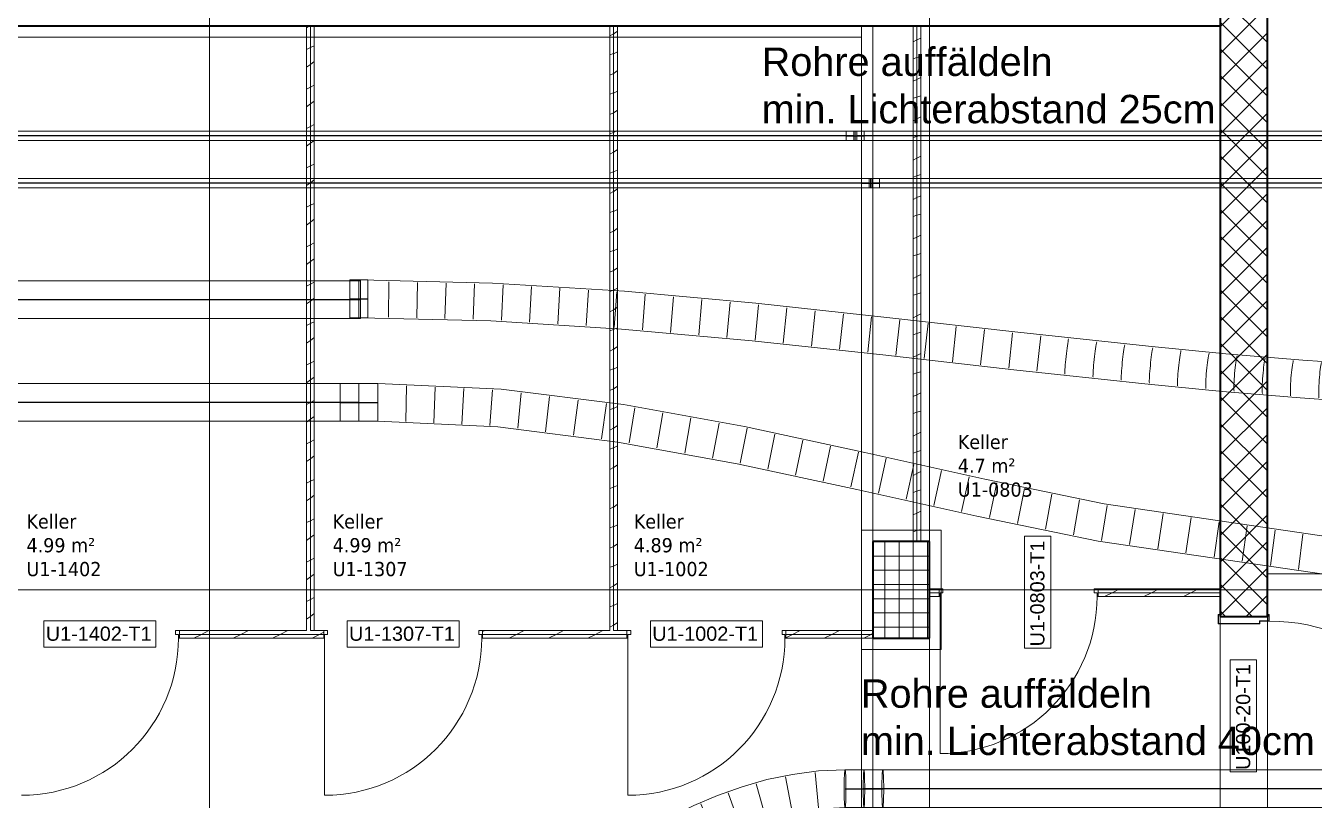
# Model space of a CAD drawing. Extents: x -1907 to 937, y -179 to 966.
# Drawn here: x -57.9 to 78.3, y 320.9 to 402.8 of the extents above; entities that cross this region are included whole.
import ezdxf
from ezdxf.lldxf.tags import DXFTag

# ---------------------------------------------------------------- set-up
doc = ezdxf.new("R2010")
doc.units = 0
doc.layers.get('0').update_dxf_attribs({"lineweight": 13})
for name, color, linetype, lineweight in [('A-AREA-____-IDEN', 7, 'Continuous', 5), ('A-DOOR-____-IDEN', 7, 'Continuous', 5), ('A-DOOR-____-OTLN', 7, 'Continuous', 9), ('A-DOOR-FRAM-MCUT', 7, 'Continuous', 9), ('A-DOOR-OPNG-OTLN', 7, 'Continuous', 9), ('A-FLOR-____-OTLN', 7, 'Continuous', 9), ('A-FLOR-____-OVHD', 7, 'Strichpunkt - Fein', 9), ('A-WALL-____-MCUT', 7, 'Continuous', 35), ('A-WALL-____-PATT', 7, 'Continuous', 35), ('A-WALL-FNSH-MCUT', 7, 'Continuous', 35), ('S-COLS-____-MCUT', 7, 'Continuous', 35), ('S-COLS-____-OTLN', 7, 'Continuous', 9), ('S-GRID-____-OTLN', 7, 'Continuous', 5)]:
    doc.layers.add(name, color=color, linetype=linetype, lineweight=lineweight)
doc.layers.add('EL01_WAN_Röhre Boden', color=7, linetype='Continuous', lineweight=13, true_color=0xff6666)
doc.layers.add('EL01_WAN_Röhre Boden Typ', color=1, linetype='Continuous', lineweight=13, true_color=0xff0000)
doc.styles.get("Standard").update_dxf_attribs({"font": 'arial.ttf'})
tags = doc.linetypes.add('_Rasterlinie_', pattern=[0.375, 0.2, -0.05, 0.075, -0.05]).pattern_tags.tags
tags[10:11] = [DXFTag(74, 4), DXFTag(75, 0), DXFTag(340, '0'), DXFTag(46, 1.0), DXFTag(50, 0.0), DXFTag(44, 0.0), DXFTag(45, 0.0)]
tags[8:9] = [DXFTag(74, 4), DXFTag(75, 0), DXFTag(340, '0'), DXFTag(46, 1.0), DXFTag(50, 0.0), DXFTag(44, 0.0), DXFTag(45, 0.0)]
tags[6:7] = [DXFTag(74, 4), DXFTag(75, 0), DXFTag(340, '0'), DXFTag(46, 1.0), DXFTag(50, 0.0), DXFTag(44, 0.0), DXFTag(45, 0.0)]
tags[4:5] = [DXFTag(74, 4), DXFTag(75, 0), DXFTag(340, '0'), DXFTag(46, 1.0), DXFTag(50, 0.0), DXFTag(44, 0.0), DXFTag(45, 0.0)]
tags = doc.linetypes.add('ACAD_ISO03W100', pattern=[30, 12, -18]).pattern_tags.tags
tags[6:7] = [DXFTag(74, 4), DXFTag(75, 0), DXFTag(340, '0'), DXFTag(46, 0.0), DXFTag(50, 0.0), DXFTag(44, 0.0), DXFTag(45, 0.0)]
tags[4:5] = [DXFTag(74, 4), DXFTag(75, 0), DXFTag(340, '0'), DXFTag(46, 0.0), DXFTag(50, 0.0), DXFTag(44, 0.0), DXFTag(45, 0.0)]
tags = doc.linetypes.add('Grundrissdarstellung Sturz', pattern=[0.25, 0.15, -0.05, 0, -0.05]).pattern_tags.tags
tags[10:11] = [DXFTag(74, 4), DXFTag(75, 0), DXFTag(340, '0'), DXFTag(46, 1.0), DXFTag(50, 0.0), DXFTag(44, 0.0), DXFTag(45, 0.0)]
tags[8:9] = [DXFTag(74, 4), DXFTag(75, 0), DXFTag(340, '0'), DXFTag(46, 1.0), DXFTag(50, 0.0), DXFTag(44, 0.0), DXFTag(45, 0.0)]
tags[6:7] = [DXFTag(74, 4), DXFTag(75, 0), DXFTag(340, '0'), DXFTag(46, 1.0), DXFTag(50, 0.0), DXFTag(44, 0.0), DXFTag(45, 0.0)]
tags[4:5] = [DXFTag(74, 4), DXFTag(75, 0), DXFTag(340, '0'), DXFTag(46, 1.0), DXFTag(50, 0.0), DXFTag(44, 0.0), DXFTag(45, 0.0)]
tags = doc.linetypes.add('Strichpunkt - Fein', pattern=[0.2, 0.1, -0.05, 0, -0.05]).pattern_tags.tags
tags[10:11] = [DXFTag(74, 4), DXFTag(75, 0), DXFTag(340, '0'), DXFTag(46, 1.0), DXFTag(50, 0.0), DXFTag(44, 0.0), DXFTag(45, 0.0)]
tags[8:9] = [DXFTag(74, 4), DXFTag(75, 0), DXFTag(340, '0'), DXFTag(46, 1.0), DXFTag(50, 0.0), DXFTag(44, 0.0), DXFTag(45, 0.0)]
tags[6:7] = [DXFTag(74, 4), DXFTag(75, 0), DXFTag(340, '0'), DXFTag(46, 1.0), DXFTag(50, 0.0), DXFTag(44, 0.0), DXFTag(45, 0.0)]
tags[4:5] = [DXFTag(74, 4), DXFTag(75, 0), DXFTag(340, '0'), DXFTag(46, 1.0), DXFTag(50, 0.0), DXFTag(44, 0.0), DXFTag(45, 0.0)]
tags = doc.linetypes.add('STRICHPUNKT2', pattern=[12.7, 6.35, -3.175, 0, -3.175]).pattern_tags.tags
tags[10:11] = [DXFTag(74, 4), DXFTag(75, 0), DXFTag(340, '0'), DXFTag(46, 0.0), DXFTag(50, 0.0), DXFTag(44, 0.0), DXFTag(45, 0.0)]
tags[8:9] = [DXFTag(74, 4), DXFTag(75, 0), DXFTag(340, '0'), DXFTag(46, 0.0), DXFTag(50, 0.0), DXFTag(44, 0.0), DXFTag(45, 0.0)]
tags[6:7] = [DXFTag(74, 4), DXFTag(75, 0), DXFTag(340, '0'), DXFTag(46, 0.0), DXFTag(50, 0.0), DXFTag(44, 0.0), DXFTag(45, 0.0)]
tags[4:5] = [DXFTag(74, 4), DXFTag(75, 0), DXFTag(340, '0'), DXFTag(46, 0.0), DXFTag(50, 0.0), DXFTag(44, 0.0), DXFTag(45, 0.0)]

# ---------------------------------------------------------------- blocks, each defined once
blk = doc.blocks.new('Referenz-A0UJ2810XE', base_point=(-1920.13, -159.41))
at = {"layer": 'A-DOOR-____-IDEN', "color": 0, "linetype": 'Continuous', "ltscale": 0.13}
for p, q in [((47.65, 336.98), (47.65, 348.82)), ((47.65, 348.82), (50.43, 348.82)), ((50.43, 348.82), (50.43, 336.98)), ((-55.98, 339.89), (-44.14, 339.89)), ((-55.98, 337.11), (-55.98, 339.89)), ((-44.14, 339.89), (-44.14, 337.11)), ((-23.93, 339.89), (-12.09, 339.89)), ((-23.93, 337.11), (-23.93, 339.89)), ((-12.09, 339.89), (-12.09, 337.11)), ((8.12, 339.89), (19.96, 339.89)), ((8.12, 337.11), (8.12, 339.89)), ((19.96, 339.89), (19.96, 337.11)), ((-44.14, 337.11), (-55.98, 337.11)), ((-12.09, 337.11), (-23.93, 337.11)), ((19.96, 337.11), (8.12, 337.11)), ((50.43, 336.98), (47.65, 336.98)), ((69.4, 323.93), (69.4, 335.77)), ((69.4, 335.77), (72.18, 335.77)), ((72.18, 335.77), (72.18, 323.93)), ((72.18, 323.93), (69.4, 323.93))]:
    blk.add_line(p, q, dxfattribs=at)
at = {"layer": 'A-DOOR-____-OTLN', "color": 0, "linetype": 'Grundrissdarstellung Sturz', "ltscale": 0.13}
for p, q in [((68.34, 340.35), (68.34, 319.35)), ((73.34, 340.35), (73.34, 319.35))]:
    blk.add_line(p, q, dxfattribs=at)
at = {"layer": 'A-DOOR-FRAM-MCUT', "color": 0, "linetype": 'Continuous', "ltscale": 0.13}
for p, q in [((39.04, 343.25), (38.64, 343.25)), ((39.04, 342.85), (39.04, 343.25)), ((55.44, 343.25), (55.04, 343.25)), ((55.04, 343.25), (55.04, 342.85)), ((38.64, 342.45), (38.74, 342.45)), ((38.74, 342.45), (38.74, 342.85)), ((38.74, 342.85), (39.04, 342.85)), ((55.04, 342.85), (55.34, 342.85)), ((55.34, 342.85), (55.34, 342.45)), ((55.34, 342.45), (55.44, 342.45)), ((68.34, 340.55), (68.14, 340.55)), ((68.14, 340.55), (68.14, 339.55)), ((68.18, 339.59), (68.18, 340.51)), ((68.18, 340.51), (68.34, 340.51)), ((73.54, 340.55), (73.34, 340.55)), ((73.34, 340.51), (73.5, 340.51)), ((73.5, 340.51), (73.5, 339.89)), ((73.54, 339.85), (73.54, 340.55)), ((68.14, 339.55), (72.54, 339.55)), ((72.5, 339.59), (68.18, 339.59)), ((73.5, 339.89), (72.5, 339.89)), ((72.5, 339.89), (72.5, 339.59)), ((72.54, 339.55), (72.54, 339.85)), ((72.54, 339.85), (73.54, 339.85)), ((-41.66, 338.85), (-42.06, 338.85)), ((-42.06, 338.85), (-42.06, 338.45)), ((-42.06, 338.45), (-41.76, 338.45)), ((-41.76, 338.45), (-41.76, 338.05)), ((-41.76, 338.05), (-41.66, 338.05)), ((-26.01, 338.85), (-26.41, 338.85)), ((-26.41, 338.05), (-26.31, 338.05)), ((-26.31, 338.05), (-26.31, 338.45)), ((-26.31, 338.45), (-26.01, 338.45)), ((-26.01, 338.45), (-26.01, 338.85)), ((-9.61, 338.85), (-10.01, 338.85)), ((-10.01, 338.85), (-10.01, 338.45)), ((-10.01, 338.45), (-9.71, 338.45)), ((-9.71, 338.45), (-9.71, 338.05)), ((-9.71, 338.05), (-9.61, 338.05)), ((6.04, 338.85), (5.64, 338.85)), ((5.64, 338.05), (5.74, 338.05)), ((5.74, 338.05), (5.74, 338.45)), ((5.74, 338.45), (6.04, 338.45)), ((6.04, 338.45), (6.04, 338.85)), ((22.44, 338.85), (22.04, 338.85)), ((22.04, 338.85), (22.04, 338.45)), ((22.04, 338.45), (22.34, 338.45)), ((22.34, 338.45), (22.34, 338.05)), ((22.34, 338.05), (22.44, 338.05))]:
    blk.add_line(p, q, dxfattribs=at)
at = {"layer": 'A-DOOR-OPNG-OTLN', "color": 0, "linetype": 'Continuous', "ltscale": 0.13}
for p, q in [((38.74, 342.45), (38.74, 325.85)), ((-26.31, 338.05), (-26.31, 321.45)), ((5.74, 338.05), (5.74, 321.45))]:
    blk.add_line(p, q, dxfattribs=at)
for centre, major_axis in [((38.74, 342.45), (0, -16.6)), ((73.54, 319.85), (20, 0)), ((-58.36, 338.05), (0, -16.6)), ((-26.31, 338.05), (0, -16.6)), ((5.74, 338.05), (0, -16.6))]:
    blk.add_ellipse(centre, major_axis=major_axis, ratio=1, start_param=0, end_param=1.570796, dxfattribs=at)
at = {"layer": 'A-FLOR-____-OTLN', "color": 0, "linetype": 'Continuous', "ltscale": 0.13}
for p, q in [((73.34, 344.85), (105.34, 344.85)), ((68.34, 339.59), (68.34, 340.35)), ((68.34, 320.15), (68.34, 339.55)), ((73.34, 339.89), (73.34, 340.35)), ((73.34, 319.85), (73.34, 339.85))]:
    blk.add_line(p, q, dxfattribs=at)
at = {"layer": 'A-FLOR-____-OVHD', "color": 0, "linetype": 'Strichpunkt - Fein', "ltscale": 0.13}
for p, q in [((30.44, 402.75), (30.44, 224.65)), ((31.64, 402.75), (31.64, 347.85)), ((-186.86, 401.55), (30.44, 401.55)), ((38.84, 349.45), (30.44, 349.45)), ((30.44, 349.45), (30.44, 336.85)), ((38.84, 336.85), (38.84, 349.45)), ((31.64, 338.45), (31.64, 286.25)), ((30.44, 336.85), (38.84, 336.85))]:
    blk.add_line(p, q, dxfattribs=at)
at = {"layer": 'A-WALL-____-MCUT', "color": 0, "linetype": 'Continuous', "ltscale": 0.35}
for p, q in [((68.34, 482), (68.34, 340.35)), ((73.34, 340.35), (73.34, 482)), ((-60.26, 402.75), (68.34, 402.75)), ((68.34, 340.35), (73.34, 340.35))]:
    blk.add_line(p, q, dxfattribs=at)
at = {"layer": 'A-WALL-____-MCUT', "color": 0, "linetype": 'Continuous', "lineweight": 9, "ltscale": 0.13}
for p, q in [((-27.81, 338.85), (-27.81, 402.75)), ((4.24, 338.85), (4.24, 402.75)), ((36.29, 348.25), (36.29, 402.75)), ((37.64, 342.85), (38.64, 342.85)), ((55.44, 342.85), (68.34, 342.85)), ((-41.66, 338.45), (-26.41, 338.45)), ((-27.81, 338.85), (-27.41, 338.85)), ((-9.61, 338.45), (5.64, 338.45)), ((4.24, 338.85), (4.64, 338.85)), ((22.44, 338.45), (31.64, 338.45))]:
    blk.add_line(p, q, dxfattribs=at)
at = {"layer": 'A-WALL-____-PATT', "color": 0, "linetype": 'Continuous', "lineweight": 9, "ltscale": 0.13}
for p, q in [((68.34, 402.65), (72.43, 406.75)), ((73.34, 400.97), (68.34, 405.97)), ((68.34, 399.83), (73.34, 404.83)), ((73.34, 398.14), (68.34, 403.14)), ((-27.91, 402.75), (-28.21, 402.53)), ((4.24, 401.89), (3.84, 401.69)), ((4.29, 401.91), (4.24, 401.89)), ((4.64, 402.17), (4.3, 401.92)), ((68.34, 397), (73.34, 402)), ((-27.81, 400.44), (-28.21, 400.24)), ((-27.41, 400.64), (-27.81, 400.44)), ((36.29, 401.25), (35.89, 401.05)), ((36.69, 401.45), (36.29, 401.25)), ((4.24, 399.81), (3.84, 399.68)), ((4.29, 399.83), (4.24, 399.81)), ((4.64, 400), (4.29, 399.83)), ((36.29, 399.39), (35.89, 399.25)), ((36.69, 399.52), (36.29, 399.39)), ((73.34, 395.31), (68.34, 400.31)), ((68.34, 394.17), (73.34, 399.17)), ((-27.81, 398.66), (-28.21, 398.36)), ((-27.41, 398.96), (-27.81, 398.66)), ((4.24, 397.72), (3.84, 397.52)), ((4.29, 397.75), (4.24, 397.72)), ((4.64, 398.01), (4.3, 397.75)), ((-27.41, 396.47), (-27.81, 396.27)), ((36.29, 397.09), (35.89, 396.89)), ((36.69, 397.29), (36.29, 397.09)), ((73.34, 392.48), (68.34, 397.48)), ((68.34, 391.34), (73.34, 396.34)), ((-27.81, 396.27), (-28.21, 396.07)), ((4.24, 395.65), (3.84, 395.51)), ((4.29, 395.66), (4.24, 395.65)), ((4.64, 395.84), (4.29, 395.67)), ((36.29, 395.22), (35.89, 395.09)), ((36.69, 395.36), (36.29, 395.22)), ((-27.81, 394.5), (-28.21, 394.2)), ((-27.41, 394.8), (-27.81, 394.5)), ((4.29, 393.58), (4.24, 393.56)), ((4.64, 393.84), (4.3, 393.59)), ((73.34, 389.66), (68.34, 394.66)), ((-27.41, 392.31), (-27.81, 392.11)), ((4.24, 393.56), (3.84, 393.36)), ((36.29, 392.92), (35.89, 392.72)), ((36.69, 393.12), (36.29, 392.92)), ((68.34, 388.51), (73.34, 393.51)), ((-27.81, 392.11), (-28.21, 391.91)), ((4.24, 391.48), (3.84, 391.35)), ((4.29, 391.5), (4.24, 391.48)), ((4.64, 391.67), (4.29, 391.5)), ((36.29, 391.06), (35.89, 390.93)), ((36.69, 391.19), (36.29, 391.06)), ((73.34, 386.83), (68.34, 391.83)), ((-27.81, 390.33), (-28.21, 390.03)), ((-27.41, 390.63), (-27.81, 390.33)), ((4.64, 389.68), (4.3, 389.42)), ((68.34, 385.68), (73.34, 390.68)), ((-27.41, 388.14), (-27.81, 387.94)), ((4.24, 389.39), (3.84, 389.19)), ((4.29, 389.42), (4.24, 389.39)), ((36.29, 388.76), (35.89, 388.56)), ((36.69, 388.96), (36.29, 388.76)), ((73.34, 384), (68.34, 389)), ((-27.81, 387.94), (-28.21, 387.74)), ((4.24, 387.32), (3.84, 387.18)), ((4.29, 387.34), (4.24, 387.32)), ((4.64, 387.51), (4.29, 387.34)), ((36.29, 386.89), (35.89, 386.76)), ((36.69, 387.03), (36.29, 386.89)), ((68.34, 382.86), (73.34, 387.86)), ((-27.81, 386.17), (-28.21, 385.87)), ((-27.41, 386.47), (-27.81, 386.17)), ((4.64, 385.51), (4.3, 385.26)), ((73.34, 381.17), (68.34, 386.17)), ((4.24, 385.23), (3.84, 385.03)), ((4.29, 385.25), (4.24, 385.23)), ((36.29, 384.59), (35.89, 384.39)), ((36.69, 384.79), (36.29, 384.59)), ((68.34, 380.03), (73.34, 385.03)), ((-27.81, 383.78), (-28.21, 383.58)), ((-27.41, 383.98), (-27.81, 383.78)), ((4.24, 383.15), (3.84, 383.02)), ((4.29, 383.17), (4.24, 383.15)), ((4.64, 383.34), (4.29, 383.17)), ((36.29, 382.73), (35.89, 382.6)), ((36.69, 382.86), (36.29, 382.73)), ((73.34, 378.34), (68.34, 383.34)), ((-27.81, 382), (-28.21, 381.7)), ((-27.41, 382.3), (-27.81, 382)), ((4.64, 381.35), (4.3, 381.1)), ((68.34, 377.2), (73.34, 382.2)), ((4.24, 381.06), (3.84, 380.86)), ((4.29, 381.09), (4.24, 381.06)), ((36.29, 380.43), (35.89, 380.23)), ((36.69, 380.63), (36.29, 380.43)), ((73.34, 375.51), (68.34, 380.51)), ((-27.81, 379.61), (-28.21, 379.41)), ((-27.41, 379.81), (-27.81, 379.61)), ((4.24, 378.99), (3.84, 378.85)), ((4.29, 379.01), (4.24, 378.99)), ((4.64, 379.18), (4.29, 379.01)), ((36.69, 378.7), (36.29, 378.56)), ((68.34, 374.37), (73.34, 379.37)), ((-27.81, 377.84), (-28.21, 377.54)), ((-27.41, 378.14), (-27.81, 377.84)), ((36.29, 378.56), (35.89, 378.43)), ((73.34, 372.69), (68.34, 377.69)), ((4.24, 376.9), (3.84, 376.7)), ((4.29, 376.92), (4.24, 376.9)), ((4.64, 377.18), (4.3, 376.93)), ((36.29, 376.26), (35.89, 376.06)), ((36.69, 376.46), (36.29, 376.26)), ((68.34, 371.54), (73.34, 376.54)), ((-27.81, 375.45), (-28.21, 375.25)), ((-27.41, 375.65), (-27.81, 375.45)), ((4.24, 374.82), (3.84, 374.69)), ((4.3, 374.84), (4.24, 374.82)), ((4.64, 375.01), (4.29, 374.84)), ((36.69, 374.53), (36.29, 374.4)), ((73.34, 369.86), (68.34, 374.86)), ((-27.81, 373.67), (-28.21, 373.37)), ((-27.41, 373.97), (-27.81, 373.67)), ((36.29, 374.4), (35.89, 374.27)), ((68.34, 368.71), (73.34, 373.71)), ((4.24, 372.73), (3.84, 372.53)), ((4.29, 372.76), (4.24, 372.73)), ((4.64, 373.02), (4.3, 372.77)), ((36.29, 372.1), (35.89, 371.9)), ((36.69, 372.3), (36.29, 372.1)), ((73.34, 367.03), (68.34, 372.03)), ((-27.81, 371.28), (-28.21, 371.08)), ((-27.41, 371.48), (-27.81, 371.28)), ((4.24, 370.66), (3.84, 370.52)), ((4.3, 370.68), (4.24, 370.66)), ((4.64, 370.85), (4.29, 370.68)), ((68.34, 365.88), (73.34, 370.88)), ((-27.81, 369.51), (-28.21, 369.21)), ((-27.41, 369.81), (-27.81, 369.51)), ((36.29, 370.23), (35.89, 370.1)), ((36.69, 370.37), (36.29, 370.23)), ((73.34, 364.2), (68.34, 369.2)), ((4.24, 368.57), (3.84, 368.37)), ((4.29, 368.59), (4.24, 368.57)), ((4.64, 368.85), (4.3, 368.6)), ((36.29, 367.93), (35.89, 367.73)), ((36.69, 368.13), (36.29, 367.93)), ((68.34, 363.06), (73.34, 368.06)), ((-27.81, 367.12), (-28.21, 366.92)), ((-27.41, 367.32), (-27.81, 367.12)), ((4.24, 366.49), (3.84, 366.36)), ((4.3, 366.51), (4.24, 366.49)), ((4.64, 366.68), (4.29, 366.51)), ((73.34, 361.37), (68.34, 366.37)), ((-27.81, 365.34), (-28.21, 365.04)), ((-27.41, 365.64), (-27.81, 365.34)), ((36.29, 366.07), (35.89, 365.94)), ((36.69, 366.2), (36.29, 366.07)), ((68.34, 360.23), (73.34, 365.23)), ((4.24, 364.4), (3.84, 364.2)), ((4.29, 364.43), (4.24, 364.4)), ((4.64, 364.69), (4.3, 364.44)), ((36.29, 363.77), (35.89, 363.57)), ((36.69, 363.97), (36.29, 363.77)), ((-27.81, 362.95), (-28.21, 362.75)), ((-27.41, 363.15), (-27.81, 362.95)), ((4.24, 362.33), (3.84, 362.19)), ((4.3, 362.35), (4.24, 362.33)), ((4.64, 362.52), (4.29, 362.35)), ((73.34, 358.54), (68.34, 363.54)), ((68.34, 357.4), (73.34, 362.4)), ((-27.81, 361.18), (-28.21, 360.88)), ((-27.41, 361.48), (-27.81, 361.18)), ((36.29, 361.91), (35.89, 361.77)), ((36.69, 362.04), (36.29, 361.91)), ((4.24, 360.24), (3.84, 360.04)), ((4.29, 360.26), (4.24, 360.24)), ((4.64, 360.52), (4.3, 360.27)), ((36.29, 359.6), (35.89, 359.4)), ((36.69, 359.8), (36.29, 359.6)), ((73.34, 355.71), (68.34, 360.71)), ((68.34, 354.57), (73.34, 359.57)), ((-27.81, 358.79), (-28.21, 358.59)), ((-27.41, 358.99), (-27.81, 358.79)), ((4.3, 358.18), (4.24, 358.16)), ((4.64, 358.36), (4.29, 358.18)), ((-27.81, 357.01), (-28.21, 356.71)), ((-27.41, 357.31), (-27.81, 357.01)), ((4.24, 358.16), (3.84, 358.03)), ((36.29, 357.74), (35.89, 357.61)), ((36.69, 357.87), (36.29, 357.74)), ((73.34, 352.89), (68.34, 357.89)), ((4.24, 356.07), (3.84, 355.87)), ((4.29, 356.1), (4.24, 356.07)), ((4.64, 356.36), (4.3, 356.11)), ((36.69, 355.64), (36.29, 355.44)), ((68.34, 351.74), (73.34, 356.74)), ((-27.81, 354.62), (-28.21, 354.42)), ((-27.41, 354.82), (-27.81, 354.62)), ((4.64, 354.19), (4.29, 354.02)), ((36.29, 355.44), (35.89, 355.24)), ((73.34, 350.06), (68.34, 355.06)), ((-27.81, 352.85), (-28.21, 352.55)), ((-27.41, 353.15), (-27.81, 352.85)), ((4.24, 354), (3.84, 353.87)), ((4.3, 354.02), (4.24, 354)), ((36.29, 353.58), (35.89, 353.44)), ((36.69, 353.71), (36.29, 353.58)), ((68.34, 348.91), (73.34, 353.91)), ((4.24, 351.91), (3.84, 351.71)), ((4.29, 351.93), (4.24, 351.91)), ((4.64, 352.19), (4.3, 351.94)), ((36.69, 351.47), (36.29, 351.27)), ((73.34, 347.23), (68.34, 352.23)), ((-27.81, 350.46), (-28.21, 350.26)), ((-27.41, 350.66), (-27.81, 350.46)), ((4.64, 350.03), (4.29, 349.85)), ((36.29, 351.27), (35.89, 351.07)), ((68.34, 346.09), (73.34, 351.09)), ((-27.81, 348.68), (-28.21, 348.38)), ((-27.41, 348.98), (-27.81, 348.68)), ((4.24, 349.83), (3.84, 349.7)), ((4.3, 349.85), (4.24, 349.83)), ((36.29, 349.41), (35.89, 349.28)), ((36.69, 349.54), (36.29, 349.41)), ((73.34, 344.4), (68.34, 349.4)), ((4.24, 347.74), (3.84, 347.54)), ((4.29, 347.77), (4.24, 347.74)), ((4.64, 348.03), (4.3, 347.78)), ((68.34, 343.26), (73.34, 348.26)), ((-27.81, 346.29), (-28.21, 346.09)), ((-27.41, 346.49), (-27.81, 346.29)), ((73.34, 341.57), (68.34, 346.57)), ((-27.41, 344.82), (-27.81, 344.52)), ((4.24, 345.67), (3.84, 345.54)), ((4.3, 345.69), (4.24, 345.67)), ((4.64, 345.86), (4.29, 345.69)), ((68.34, 340.43), (73.34, 345.43)), ((-27.81, 344.52), (-28.21, 344.22)), ((4.24, 343.58), (3.84, 343.38)), ((4.29, 343.6), (4.24, 343.58)), ((4.64, 343.86), (4.31, 343.61)), ((57.73, 343.25), (56.93, 342.85)), ((61.89, 343.25), (61.09, 342.85)), ((66.06, 343.25), (65.26, 342.85)), ((71.74, 340.35), (68.34, 343.74)), ((-27.81, 342.13), (-28.21, 341.93)), ((-27.41, 342.33), (-27.81, 342.13)), ((56.93, 342.85), (56.13, 342.45)), ((61.09, 342.85), (60.29, 342.45)), ((65.26, 342.85), (64.46, 342.45)), ((71.09, 340.35), (73.34, 342.6)), ((-27.41, 340.65), (-27.81, 340.35)), ((4.24, 341.5), (3.84, 341.37)), ((4.3, 341.52), (4.24, 341.5)), ((4.64, 341.7), (4.29, 341.52)), ((68.91, 340.35), (68.34, 340.92)), ((-27.81, 340.35), (-28.21, 340.05)), ((4.24, 339.41), (3.84, 339.21)), ((4.29, 339.44), (4.24, 339.41)), ((4.64, 339.7), (4.31, 339.45)), ((-39.34, 338.45), (-40.14, 338.05)), ((-38.54, 338.85), (-39.34, 338.45)), ((-35.17, 338.45), (-35.97, 338.05)), ((-34.37, 338.85), (-35.17, 338.45)), ((-31.01, 338.45), (-31.81, 338.05)), ((-30.21, 338.85), (-31.01, 338.45)), ((-26.84, 338.45), (-27.64, 338.05)), ((-26.41, 338.67), (-26.84, 338.45)), ((-9.38, 338.85), (-9.61, 338.74)), ((-6.02, 338.45), (-6.82, 338.05)), ((-5.22, 338.85), (-6.02, 338.45)), ((-1.85, 338.45), (-2.65, 338.05)), ((-1.05, 338.85), (-1.85, 338.45)), ((2.31, 338.45), (1.51, 338.05)), ((3.11, 338.85), (2.31, 338.45)), ((23.14, 338.45), (22.44, 338.1)), ((23.94, 338.85), (23.14, 338.45)), ((27.3, 338.45), (26.5, 338.05)), ((28.1, 338.85), (27.3, 338.45)), ((31.47, 338.45), (30.67, 338.05)), ((31.64, 338.54), (31.47, 338.45))]:
    blk.add_line(p, q, dxfattribs=at)
at = {"layer": 'A-WALL-FNSH-MCUT', "color": 0, "linetype": 'Continuous', "lineweight": 9, "ltscale": 0.13}
for p, q in [((-28.21, 402.75), (-28.21, 338.85)), ((-27.41, 338.85), (-27.41, 402.75)), ((3.84, 402.75), (3.84, 338.85)), ((4.64, 338.85), (4.64, 402.75)), ((35.89, 402.75), (35.89, 348.25)), ((36.69, 348.25), (36.69, 402.75)), ((35.89, 348.25), (36.69, 348.25)), ((38.64, 343.25), (37.64, 343.25)), ((37.64, 343.25), (37.64, 342.45)), ((38.64, 342.45), (38.64, 343.25)), ((68.34, 343.25), (55.44, 343.25)), ((55.44, 343.25), (55.44, 342.45)), ((37.64, 342.45), (38.64, 342.45)), ((55.44, 342.45), (68.34, 342.45)), ((-28.21, 338.85), (-41.66, 338.85)), ((-41.66, 338.85), (-41.66, 338.05)), ((-41.66, 338.05), (-26.41, 338.05)), ((-26.41, 338.85), (-27.41, 338.85)), ((-26.41, 338.05), (-26.41, 338.85)), ((3.84, 338.85), (-9.61, 338.85)), ((-9.61, 338.85), (-9.61, 338.05)), ((-9.61, 338.05), (5.64, 338.05)), ((5.64, 338.85), (4.64, 338.85)), ((5.64, 338.05), (5.64, 338.85)), ((31.64, 338.85), (22.44, 338.85)), ((22.44, 338.85), (22.44, 338.05)), ((22.44, 338.05), (31.64, 338.05)), ((31.64, 338.05), (31.64, 338.85))]:
    blk.add_line(p, q, dxfattribs=at)
at = {"layer": 'S-COLS-____-MCUT', "color": 0, "linetype": 'Continuous', "ltscale": 0.35}
for p, q in [((37.64, 348.25), (31.64, 348.25)), ((31.64, 348.25), (31.64, 338.05)), ((37.64, 338.05), (37.64, 348.25)), ((31.64, 338.05), (37.64, 338.05))]:
    blk.add_line(p, q, dxfattribs=at)
at = {"layer": 'S-COLS-____-OTLN', "color": 0, "linetype": 'Continuous', "ltscale": 0.13}
for p, q in [((31.64, 348.22), (37.64, 348.22)), ((32.9, 338.05), (32.9, 348.25)), ((34.4, 338.05), (34.4, 348.25)), ((35.9, 338.05), (35.9, 348.25)), ((37.4, 338.05), (37.4, 348.25)), ((31.64, 346.72), (37.64, 346.72)), ((31.64, 345.22), (37.64, 345.22)), ((31.64, 343.72), (37.64, 343.72)), ((31.64, 342.22), (37.64, 342.22)), ((31.64, 340.72), (37.64, 340.72)), ((31.64, 339.22), (37.64, 339.22))]:
    blk.add_line(p, q, dxfattribs=at)
at = {"layer": 'S-GRID-____-OTLN', "color": 0, "linetype": '_Rasterlinie_', "ltscale": 0.13}
for p, q in [((-38.46, 186.65), (-38.46, 950.47)), ((37.64, 186.65), (37.64, 798.42)), ((-942.69, 343.15), (300.93, 343.15))]:
    blk.add_line(p, q, dxfattribs=at)
at = {"layer": 'A-AREA-____-IDEN', "color": 0, "linetype": 'Continuous', "ltscale": 0.13, "char_height": 1.5, "attachment_point": 1}
for s, insert in [('{\\W0.9;\\fVerdana;Keller}', (40.62, 359.53)), ('{\\W0.9;\\fVerdana;4.7 m²}', (40.62, 357.02)), ('{\\W0.9;\\fVerdana;U1-0803}', (40.62, 354.5)), ('{\\W0.9;\\fVerdana;Keller}', (-57.82, 351.13)), ('{\\W0.9;\\fVerdana;Keller}', (-25.46, 351.13)), ('{\\W0.9;\\fVerdana;Keller}', (6.37, 351.13)), ('{\\W0.9;\\fVerdana;4.99 m²}', (-57.82, 348.62)), ('{\\W0.9;\\fVerdana;4.99 m²}', (-25.46, 348.62)), ('{\\W0.9;\\fVerdana;4.89 m²}', (6.37, 348.62)), ('{\\W0.9;\\fVerdana;U1-1402}', (-57.82, 346.1)), ('{\\W0.9;\\fVerdana;U1-1307}', (-25.46, 346.1)), ('{\\W0.9;\\fVerdana;U1-1002}', (6.37, 346.1))]:
    blk.add_mtext(s, dxfattribs=dict(at, insert=insert))
at = {"layer": 'A-DOOR-____-IDEN', "color": 0, "linetype": 'Continuous', "ltscale": 0.13, "char_height": 1.5, "attachment_point": 1, "rotation": 90}
for s, insert in [('{\\fArial;U1-0803-T1}', (48.27, 337.18)), ('{\\fArial;U100-20-T1}', (70.02, 324.13))]:
    blk.add_mtext(s, dxfattribs=dict(at, insert=insert))
at = {"layer": 'A-DOOR-____-IDEN', "color": 0, "linetype": 'Continuous', "ltscale": 0.13, "char_height": 1.5, "attachment_point": 1}
for s, insert in [('{\\fArial;U1-1402-T1}', (-55.78, 339.27)), ('{\\fArial;U1-1307-T1}', (-23.73, 339.27)), ('{\\fArial;U1-1002-T1}', (8.32, 339.27))]:
    blk.add_mtext(s, dxfattribs=dict(at, insert=insert))
blk = doc.blocks.new('Flexrohr-A0UJ281EXE', base_point=(-22.53, 362.08))
at = {"color": 0, "linetype": 'ByBlock', "lineweight": -2, "ltscale": 0.13}
for p, q in [((-22.53, 371.9), (-22.53, 375.9)), ((-22.53, 375.9), (-8.56, 375.57)), ((-19.55, 371.95), (-19.52, 375.71)), ((-16.57, 371.88), (-16.5, 375.64)), ((-13.59, 371.81), (-13.48, 375.57)), ((-10.61, 371.74), (-10.47, 375.5)), ((-8.56, 375.57), (5.38, 374.7)), ((-7.63, 371.63), (-7.45, 375.38)), ((-4.65, 371.44), (-4.45, 375.19)), ((-1.66, 371.25), (-1.44, 375.01)), ((1.32, 371.07), (1.57, 374.82)), ((4.3, 370.88), (4.58, 374.63)), ((5.38, 374.7), (19.27, 373.44)), ((7.28, 370.63), (7.58, 374.38)), ((10.25, 370.36), (10.57, 374.11)), ((13.23, 370.09), (13.57, 373.83)), ((16.21, 369.82), (16.57, 373.56)), ((19.19, 369.54), (19.56, 373.28)), ((19.27, 373.44), (33.13, 371.94)), ((-22.53, 371.9), (-8.73, 371.58)), ((22.17, 369.22), (22.55, 372.96)), ((25.15, 368.9), (25.54, 372.64)), ((28.12, 368.58), (28.52, 372.32)), ((31.1, 368.26), (31.51, 372)), ((33.13, 371.94), (46.97, 370.37)), ((-8.73, 371.58), (5.07, 370.71)), ((5.07, 370.71), (18.88, 369.46)), ((34.08, 367.93), (34.49, 371.67)), ((37.06, 367.59), (37.47, 371.33)), ((40.04, 367.25), (40.45, 370.99)), ((43.02, 366.92), (43.43, 370.65)), ((18.88, 369.46), (32.69, 367.97)), ((46, 366.58), (46.41, 370.32)), ((46.97, 370.37), (60.78, 368.89)), ((48.98, 366.25), (49.39, 369.99)), ((32.69, 367.97), (46.53, 366.4)), ((60.78, 368.89), (68.93, 368.1)), ((68.93, 368.1), (77.09, 367.42)), ((46.53, 366.4), (60.37, 364.91)), ((77.09, 367.42), (85.25, 366.86)), ((85.25, 366.86), (93.41, 366.44)), ((93.41, 366.44), (101.58, 366.17)), ((96.84, 362.45), (96.97, 366.2)), ((99.85, 362.35), (99.95, 366.11)), ((101.58, 366.17), (109.75, 366.08)), ((102.86, 362.28), (102.93, 366.04)), ((105.87, 362.24), (105.91, 366)), ((108.89, 362.21), (108.9, 365.97)), ((109.75, 362.08), (109.75, 366.08)), ((60.37, 364.91), (68.58, 364.12)), ((68.58, 364.12), (76.79, 363.44)), ((76.79, 363.44), (85.01, 362.87)), ((85.01, 362.87), (93.24, 362.44)), ((93.24, 362.44), (101.49, 362.17)), ((101.49, 362.17), (109.75, 362.08))]:
    blk.add_line(p, q, dxfattribs=at)
at = {"color": 0, "linetype": 'ByBlock', "lineweight": -2, "ltscale": 0.13, "extrusion": (0, 0, -1)}
for centre, major_axis, ratio in [((52.16, 367.8), (-0.21, -1.99), 0.05095), ((55.14, 367.48), (-0.21, -1.99), 0.054832), ((58.12, 367.16), (-0.21, -1.99), 0.058712), ((61.09, 366.85), (-0.2, -1.99), 0.062902), ((64.07, 366.56), (-0.19, -1.99), 0.06855), ((67.05, 366.28), (-0.18, -1.99), 0.074194), ((70.03, 366.01), (-0.17, -1.99), 0.0778), ((73.01, 365.76), (-0.16, -1.99), 0.078684), ((75.99, 365.51), (-0.15, -1.99), 0.079567), ((78.97, 365.29), (-0.14, -1.99), 0.078201), ((81.96, 365.09), (-0.13, -2), 0.075783), ((84.94, 364.88), (-0.12, -2), 0.073361), ((87.93, 364.72), (-0.11, -2), 0.067831)]:
    blk.add_ellipse(centre, major_axis=major_axis, ratio=ratio, start_param=0.348166, end_param=2.793427, dxfattribs=at)
at = {"color": 0, "linetype": 'ByBlock', "lineweight": -2, "ltscale": 0.13}
for centre, major_axis, ratio in [((90.92, 364.57), (0.1, 2), 0.062085), ((93.91, 364.42), (0.08, 2), 0.055687)]:
    blk.add_ellipse(centre, major_axis=major_axis, ratio=ratio, start_param=0.348166, end_param=2.793427, dxfattribs=at)
blk = doc.blocks.new('Wickelfalzrohr-A0UJ2824XE', base_point=(-90.37, 390.63))
at = {"color": 0, "linetype": 'ByBlock', "lineweight": -2, "ltscale": 0.13}
for p, q in [((-90.37, 391.63), (29.63, 391.63)), ((-90.37, 390.63), (29.63, 390.63))]:
    blk.add_line(p, q, dxfattribs=at)
at = {"color": 0, "linetype": 'STRICHPUNKT2', "lineweight": 25, "ltscale": 0.25}
blk.add_line((29.63, 391.13), (-90.37, 391.13), dxfattribs=at)
at = {"color": 0, "linetype": 'ByBlock', "lineweight": -2, "ltscale": 0.13, "extrusion": (0, 0, -1)}
for centre in [(-90.37, 391.13), (29.63, 391.13)]:
    blk.add_ellipse(centre, major_axis=(0, 0.5), ratio=0.000433, dxfattribs=at)
blk = doc.blocks.new('Wickelfalzrohr-A0UJ284EXE', base_point=(29.93, 390.63))
at = {"color": 0, "linetype": 'ByBlock', "lineweight": -2, "ltscale": 0.13}
for p, q in [((29.93, 391.63), (118.4, 391.63)), ((29.93, 390.63), (118.4, 390.63))]:
    blk.add_line(p, q, dxfattribs=at)
at = {"color": 0, "linetype": 'STRICHPUNKT2', "lineweight": 25, "ltscale": 0.25}
blk.add_line((118.4, 391.13), (29.93, 391.13), dxfattribs=at)
at = {"color": 0, "linetype": 'ByBlock', "lineweight": -2, "ltscale": 0.13, "extrusion": (0, 0, -1)}
for centre in [(29.93, 391.13), (118.4, 391.13)]:
    blk.add_ellipse(centre, major_axis=(0, 0.5), ratio=0.000433, dxfattribs=at)
blk = doc.blocks.new('Bauteilbeschriftung-A0UJ2852XE', base_point=(30.37, 325.7))
at = {"color": 0, "lineweight": -2, "char_height": 3, "attachment_point": 1}
for s, insert in [('{\\fArial;Rohre auffäldeln}', (30.37, 333.7)), ('{\\fArial;min. Lichterabstand 40cm}', (30.37, 328.7))]:
    blk.add_mtext(s, dxfattribs=dict(at, insert=insert))
blk = doc.blocks.new('Steckverbinder-A0UJ2874XE', base_point=(28.83, 390.63))
at = {"color": 0, "linetype": 'ByBlock', "lineweight": -2, "ltscale": 0.13}
for p, q in [((28.83, 391.62), (30.73, 391.62)), ((28.83, 390.64), (30.73, 390.64))]:
    blk.add_line(p, q, dxfattribs=at)
at = {"color": 0, "linetype": 'STRICHPUNKT2', "lineweight": 25, "ltscale": 0.25}
blk.add_line((28.83, 391.13), (30.73, 391.13), dxfattribs=at)
at = {"color": 0, "linetype": 'ByBlock', "lineweight": -2, "ltscale": 0.13, "extrusion": (0, 0, -1)}
for centre in [(28.83, 391.13), (30.73, 391.13)]:
    blk.add_ellipse(centre, major_axis=(0, -0.49), ratio=0.000433, dxfattribs=at)
at = {"color": 0, "linetype": 'ByBlock', "lineweight": -2, "ltscale": 0.13}
blk.add_ellipse((29.78, 391.13), major_axis=(0, 0.5), ratio=0.000433, dxfattribs=at)
blk = doc.blocks.new('Flexrohr-A0UJ288AXE', base_point=(-97.5, 286.84))
at = {"color": 0, "linetype": 'ByBlock', "lineweight": -2, "ltscale": 0.13}
for p, q in [((28.7, 324.14), (25.88, 324.02)), ((20.44, 323.1), (17.81, 322.34)), ((23.13, 323.66), (20.44, 323.1)), ((22.39, 323.39), (23.1, 319.69)), ((25.88, 324.02), (23.13, 323.66)), ((25.53, 323.85), (25.89, 320.11)), ((15.23, 321.42), (12.7, 320.35)), ((17.81, 322.34), (15.23, 321.42)), ((16.34, 321.69), (17.62, 318.15)), ((19.32, 322.65), (20.34, 319.03)), ((12.7, 320.35), (10.22, 319.15)), ((13.44, 320.53), (14.94, 317.08)), ((26.23, 320.03), (23.8, 319.72)), ((28.7, 320.14), (26.23, 320.03)), ((10.22, 319.15), (7.78, 317.85)), ((10.63, 319.22), (12.31, 315.85)), ((21.4, 319.21), (19.03, 318.53)), ((23.8, 319.72), (21.4, 319.21)), ((7.78, 317.85), (5.36, 316.46)), ((7.91, 317.78), (9.73, 314.49)), ((16.69, 317.69), (14.35, 316.7)), ((19.03, 318.53), (16.69, 317.69)), ((5.36, 316.46), (1.81, 314.26)), ((5.25, 316.25), (7.19, 313.03)), ((14.35, 316.7), (12.03, 315.58)), ((2.67, 314.66), (4.67, 311.47)), ((12.03, 315.58), (9.72, 314.35)), ((1.81, 314.26), (-1.71, 311.98)), ((9.72, 314.35), (7.42, 313.03)), ((-1.71, 311.98), (-8.68, 307.39)), ((0.12, 313.03), (2.16, 309.86)), ((7.42, 313.03), (3.95, 310.89)), ((-2.4, 311.38), (-0.34, 308.23)), ((3.95, 310.89), (0.48, 308.63)), ((-4.89, 309.74), (-2.86, 306.58)), ((-7.39, 308.1), (-5.38, 304.92)), ((0.48, 308.63), (-6.55, 304.01)), ((-8.68, 307.39), (-15.63, 303.21)), ((-9.89, 306.53), (-7.95, 303.31)), ((-6.55, 304.01), (-13.85, 299.63)), ((-12.41, 305.02), (-10.58, 301.73)), ((-15.63, 303.21), (-28.4, 297.59)), ((-14.92, 303.5), (-13.21, 300.15)), ((-20.29, 301.03), (-18.73, 297.61)), ((-17.58, 302.23), (-15.95, 298.84)), ((-13.85, 299.63), (-26.93, 293.87)), ((-23.01, 299.83), (-21.5, 296.39)), ((-25.72, 298.64), (-24.28, 295.17)), ((-28.4, 297.59), (-34.88, 295.6)), ((-28.44, 297.45), (-27.06, 293.95)), ((-34.88, 295.6), (-41.58, 294.02)), ((-34, 295.75), (-32.97, 292.13)), ((-31.22, 296.6), (-30.01, 293.04)), ((-39.72, 294.34), (-38.9, 290.67)), ((-36.85, 295.02), (-35.93, 291.37)), ((-48.39, 292.84), (-55.26, 291.99)), ((-41.58, 294.02), (-48.39, 292.84)), ((-45.51, 293.22), (-44.88, 289.51)), ((-42.6, 293.72), (-41.88, 290.03)), ((-26.93, 293.87), (-33.84, 291.74)), ((-55.26, 291.99), (-69.31, 291.07)), ((-60.22, 291.54), (-59.96, 287.79)), ((-57.24, 291.74), (-56.95, 287.99)), ((-54.28, 291.99), (-53.93, 288.25)), ((-51.35, 292.35), (-50.9, 288.62)), ((-48.43, 292.71), (-47.88, 288.99)), ((-33.84, 291.74), (-40.77, 290.11)), ((-97.5, 290.87), (-97.5, 286.87)), ((-83.44, 290.84), (-97.5, 290.87)), ((-96.07, 290.74), (-96.07, 286.98)), ((-93.07, 290.74), (-93.06, 286.98)), ((-90.07, 290.73), (-90.06, 286.97)), ((-87.08, 290.73), (-87.06, 286.97)), ((-84.08, 290.72), (-84.05, 286.96)), ((-69.31, 291.07), (-83.44, 290.84)), ((-81.09, 290.76), (-81.04, 287)), ((-78.1, 290.81), (-78.03, 287.05)), ((-75.12, 290.86), (-75.02, 287.1)), ((-72.13, 290.9), (-72, 287.15)), ((-69.15, 290.96), (-68.99, 287.2)), ((-66.17, 291.15), (-65.98, 287.4)), ((-63.19, 291.35), (-62.97, 287.6)), ((-40.77, 290.11), (-47.8, 288.88)), ((-47.8, 288.88), (-54.92, 288)), ((-54.92, 288), (-69.15, 287.07)), ((-83.42, 286.84), (-97.5, 286.87)), ((-69.15, 287.07), (-83.42, 286.84))]:
    blk.add_line(p, q, dxfattribs=at)
blk.add_ellipse((28.7, 322.14), major_axis=(0, -2), ratio=0.047662, dxfattribs=at)
blk = doc.blocks.new('Wickelfalzrohr-A0UJ28BUXE', base_point=(30.62, 320.14))
at = {"color": 0, "linetype": 'ByBlock', "lineweight": -2, "ltscale": 0.13}
for p, q in [((30.7, 324.14), (112.64, 324.14)), ((30.7, 320.14), (112.64, 320.14))]:
    blk.add_line(p, q, dxfattribs=at)
at = {"color": 0, "linetype": 'STRICHPUNKT2', "lineweight": 25, "ltscale": 0.25}
blk.add_line((112.64, 322.14), (30.7, 322.14), dxfattribs=at)
at = {"color": 0, "linetype": 'ByBlock', "lineweight": -2, "ltscale": 0.13, "extrusion": (0, 0, -1)}
for centre in [(30.7, 322.14), (112.64, 322.14)]:
    blk.add_ellipse(centre, major_axis=(0, -2), ratio=0.038238, dxfattribs=at)
blk = doc.blocks.new('Wickelfalzrohr-A0UJ28CGXE', base_point=(-122.59, 360.96))
at = {"color": 0, "linetype": 'ByBlock', "lineweight": -2, "ltscale": 0.13}
for p, q in [((-22.68, 364.96), (-122.59, 364.96)), ((-122.59, 364.96), (-122.59, 363.79)), ((-122.59, 363.79), (-122.59, 362.13)), ((-22.68, 364.96), (-22.68, 363.79)), ((-22.68, 363.79), (-22.68, 362.13)), ((-122.59, 362.13), (-122.59, 360.96)), ((-122.59, 360.96), (-22.68, 360.96)), ((-22.68, 362.13), (-22.68, 360.96))]:
    blk.add_line(p, q, dxfattribs=at)
at = {"color": 0, "linetype": 'STRICHPUNKT2', "lineweight": 25, "ltscale": 0.25}
blk.add_line((-22.68, 362.96), (-122.59, 362.96), dxfattribs=at)
blk = doc.blocks.new('Steckverbinder-A0UJ28EGXE', base_point=(30.44, 385.63))
at = {"color": 0, "linetype": 'ByBlock', "lineweight": -2, "ltscale": 0.13}
for p, q in [((30.44, 386.62), (32.34, 386.62)), ((30.44, 385.64), (32.34, 385.64))]:
    blk.add_line(p, q, dxfattribs=at)
at = {"color": 0, "linetype": 'STRICHPUNKT2', "lineweight": 25, "ltscale": 0.25}
blk.add_line((30.44, 386.13), (32.34, 386.13), dxfattribs=at)
at = {"color": 0, "linetype": 'ByBlock', "lineweight": -2, "ltscale": 0.13, "extrusion": (0, 0, -1)}
for centre in [(30.44, 386.13), (32.34, 386.13)]:
    blk.add_ellipse(centre, major_axis=(0, -0.49), ratio=0.000433, dxfattribs=at)
at = {"color": 0, "linetype": 'ByBlock', "lineweight": -2, "ltscale": 0.13}
blk.add_ellipse((31.39, 386.13), major_axis=(0, 0.5), ratio=0.000433, dxfattribs=at)
blk = doc.blocks.new('Flexrohr-A0UJ28EKXE', base_point=(-20.68, 340.91))
at = {"color": 0, "linetype": 'ByBlock', "lineweight": -2, "ltscale": 0.13}
for p, q in [((-20.68, 360.96), (-20.68, 364.96)), ((-20.68, 364.96), (-7.64, 364.35)), ((-17.72, 360.94), (-17.65, 364.7)), ((-14.77, 360.8), (-14.62, 364.56)), ((-11.81, 360.67), (-11.58, 364.42)), ((-8.85, 360.53), (-8.55, 364.28)), ((-7.64, 364.35), (5.27, 362.73)), ((-5.9, 360.22), (-5.53, 363.97)), ((-2.95, 359.85), (-2.53, 363.59)), ((0, 359.48), (0.48, 363.21)), ((2.94, 359.11), (3.48, 362.83)), ((5.27, 362.73), (18.07, 360.4)), ((5.89, 358.67), (6.47, 362.39)), ((-20.68, 360.96), (-7.99, 360.37)), ((8.82, 358.14), (9.44, 361.85)), ((11.75, 357.6), (12.41, 361.31)), ((-7.99, 360.37), (4.66, 358.77)), ((14.68, 357.07), (15.38, 360.77)), ((17.61, 356.53), (18.35, 360.22)), ((18.07, 360.4), (30.8, 357.67)), ((20.54, 355.9), (21.29, 359.59)), ((4.66, 358.77), (17.3, 356.47)), ((23.46, 355.28), (24.23, 358.96)), ((26.39, 354.65), (27.17, 358.33)), ((29.31, 354.02), (30.11, 357.7)), ((30.8, 357.67), (43.48, 354.85)), ((32.24, 353.38), (33.04, 357.05)), ((17.3, 356.47), (29.95, 353.76)), ((35.17, 352.73), (35.96, 356.4)), ((38.09, 352.07), (38.89, 355.75)), ((41.02, 351.42), (41.81, 355.1)), ((43.48, 354.85), (56.09, 352.25)), ((43.96, 350.79), (44.73, 354.47)), ((29.95, 353.76), (42.64, 350.94)), ((46.92, 350.18), (47.65, 353.87)), ((49.88, 349.57), (50.57, 353.27)), ((52.83, 348.96), (53.48, 352.66)), ((55.79, 348.37), (56.4, 352.08)), ((56.09, 352.25), (85.93, 347.86)), ((58.77, 347.93), (59.36, 351.65)), ((42.64, 350.94), (55.44, 348.3)), ((61.75, 347.49), (62.32, 351.21)), ((64.72, 347.06), (65.27, 350.78)), ((67.7, 346.62), (68.23, 350.34)), ((70.68, 346.18), (71.19, 349.91)), ((73.65, 345.74), (74.15, 349.47)), ((76.63, 345.31), (77.1, 349.04)), ((55.44, 348.3), (85.49, 343.89))]:
    blk.add_line(p, q, dxfattribs=at)
blk = doc.blocks.new('Wickelfalzrohr-A0UJ28EOXE', base_point=(-24.68, 360.96))
at = {"color": 0, "linetype": 'ByBlock', "lineweight": -2, "ltscale": 0.13}
for p, q in [((-20.68, 364.96), (-24.68, 364.96)), ((-24.68, 363.79), (-24.68, 364.96)), ((-24.68, 362.13), (-24.68, 363.79)), ((-20.68, 363.79), (-20.68, 364.96)), ((-20.68, 362.13), (-20.68, 363.79)), ((-24.68, 360.96), (-24.68, 362.13)), ((-24.68, 360.96), (-20.68, 360.96)), ((-20.68, 360.96), (-20.68, 362.13))]:
    blk.add_line(p, q, dxfattribs=at)
at = {"color": 0, "linetype": 'STRICHPUNKT2', "lineweight": 25, "ltscale": 0.25}
blk.add_line((-24.68, 362.96), (-20.68, 362.96), dxfattribs=at)
blk = doc.blocks.new('Wickelfalzrohr-A0UJ28ESXE', base_point=(28.6, 320.14))
at = {"color": 0, "linetype": 'ByBlock', "lineweight": -2, "ltscale": 0.13}
for p, q in [((32.69, 324.14), (28.7, 324.14)), ((32.69, 320.14), (28.7, 320.14))]:
    blk.add_line(p, q, dxfattribs=at)
at = {"color": 0, "linetype": 'STRICHPUNKT2', "lineweight": 25, "ltscale": 0.25}
blk.add_line((28.7, 322.14), (32.69, 322.14), dxfattribs=at)
at = {"color": 0, "linetype": 'ByBlock', "lineweight": -2, "ltscale": 0.13}
for centre in [(28.7, 322.14), (32.69, 322.14)]:
    blk.add_ellipse(centre, major_axis=(0, -2), ratio=0.047662, dxfattribs=at)
blk = doc.blocks.new('Wickelfalzrohr-A0UJ28EWXE', base_point=(-142.14, 371.81))
at = {"color": 0, "linetype": 'ByBlock', "lineweight": -2, "ltscale": 0.13}
for p, q in [((-22.53, 375.81), (-142.14, 375.81)), ((-142.14, 375.81), (-142.14, 374.64)), ((-142.14, 374.64), (-142.14, 372.98)), ((-22.53, 375.81), (-22.53, 374.64)), ((-22.53, 374.64), (-22.53, 372.98)), ((-142.14, 372.98), (-142.14, 371.81)), ((-142.14, 371.81), (-22.53, 371.81)), ((-22.53, 372.98), (-22.53, 371.81))]:
    blk.add_line(p, q, dxfattribs=at)
at = {"color": 0, "linetype": 'STRICHPUNKT2', "lineweight": 25, "ltscale": 0.25}
blk.add_line((-22.53, 373.81), (-142.14, 373.81), dxfattribs=at)
blk = doc.blocks.new('Wickelfalzrohr-A0UJ28FEXE', base_point=(-88.76, 385.63))
at = {"color": 0, "linetype": 'ByBlock', "lineweight": -2, "ltscale": 0.13}
for p, q in [((-88.76, 386.63), (31.24, 386.63)), ((-88.76, 385.63), (31.24, 385.63))]:
    blk.add_line(p, q, dxfattribs=at)
at = {"color": 0, "linetype": 'STRICHPUNKT2', "lineweight": 25, "ltscale": 0.25}
blk.add_line((31.24, 386.13), (-88.76, 386.13), dxfattribs=at)
at = {"color": 0, "linetype": 'ByBlock', "lineweight": -2, "ltscale": 0.13, "extrusion": (0, 0, -1)}
for centre in [(-88.76, 386.13), (31.24, 386.13)]:
    blk.add_ellipse(centre, major_axis=(0, 0.5), ratio=0.000433, dxfattribs=at)
blk = doc.blocks.new('Bauteilbeschriftung-A0UJ28GWXE', base_point=(19.88, 392.45))
at = {"color": 0, "lineweight": -2, "char_height": 3, "attachment_point": 1}
for s, insert in [('{\\fArial;Rohre auffäldeln}', (19.88, 400.45)), ('{\\fArial;min. Lichterabstand 25cm}', (19.88, 395.45))]:
    blk.add_mtext(s, dxfattribs=dict(at, insert=insert))
blk = doc.blocks.new('Wickelfalzrohr-A0UJ28H0XE', base_point=(31.54, 385.63))
at = {"color": 0, "linetype": 'ByBlock', "lineweight": -2, "ltscale": 0.13}
for p, q in [((31.54, 386.63), (118.4, 386.63)), ((31.54, 385.63), (118.4, 385.63))]:
    blk.add_line(p, q, dxfattribs=at)
at = {"color": 0, "linetype": 'STRICHPUNKT2', "lineweight": 25, "ltscale": 0.25}
blk.add_line((118.4, 386.13), (31.54, 386.13), dxfattribs=at)
at = {"color": 0, "linetype": 'ByBlock', "lineweight": -2, "ltscale": 0.13, "extrusion": (0, 0, -1)}
for centre in [(31.54, 386.13), (118.4, 386.13)]:
    blk.add_ellipse(centre, major_axis=(0, 0.5), ratio=0.000433, dxfattribs=at)
blk = doc.blocks.new('Steckverbinder-A0UJ28ICXE', base_point=(-23.63, 371.9))
at = {"color": 0, "linetype": 'ByBlock', "lineweight": -2, "ltscale": 0.13}
for p, q in [((-21.73, 375.89), (-23.63, 375.89)), ((-23.63, 375.89), (-23.63, 374.72)), ((-22.68, 375.9), (-22.68, 371.9)), ((-21.73, 375.89), (-21.73, 374.72)), ((-23.63, 374.72), (-23.63, 373.07)), ((-21.73, 374.72), (-21.73, 373.07)), ((-23.63, 373.07), (-23.63, 371.91)), ((-23.63, 371.91), (-21.73, 371.91)), ((-21.73, 373.07), (-21.73, 371.91))]:
    blk.add_line(p, q, dxfattribs=at)
at = {"color": 0, "linetype": 'STRICHPUNKT2', "lineweight": 25, "ltscale": 0.25}
blk.add_line((-23.63, 373.9), (-21.73, 373.9), dxfattribs=at)

msp = doc.modelspace()

# ---------------------------------------------------------------- block references
at = {"color": 9, "lineweight": 25, "ltscale": 0.25, "true_color": 0xc0c0c0}
msp.add_blockref('Referenz-A0UJ2810XE', (-1920.13, -159.41), dxfattribs=at)
at = {"layer": 'EL01_WAN_Röhre Boden', "color": 6, "linetype": 'ACAD_ISO03W100', "ltscale": 0.13, "true_color": 0xff00ff}
for name, p in [('Wickelfalzrohr-A0UJ2824XE', (-90.37, 390.63)), ('Steckverbinder-A0UJ2874XE', (28.83, 390.63)), ('Wickelfalzrohr-A0UJ284EXE', (29.93, 390.63)), ('Wickelfalzrohr-A0UJ28FEXE', (-88.76, 385.63)), ('Steckverbinder-A0UJ28EGXE', (30.44, 385.63)), ('Wickelfalzrohr-A0UJ28H0XE', (31.54, 385.63))]:
    msp.add_blockref(name, p, dxfattribs=at)
at = {"layer": 'EL01_WAN_Röhre Boden', "color": 94, "linetype": 'ACAD_ISO03W100', "ltscale": 1.3, "true_color": 0x009900}
for name, p in [('Steckverbinder-A0UJ28ICXE', (-23.63, 371.9)), ('Flexrohr-A0UJ281EXE', (-22.53, 362.08))]:
    msp.add_blockref(name, p, dxfattribs=at)
at = {"layer": 'EL01_WAN_Röhre Boden', "color": 94, "linetype": 'ACAD_ISO03W100', "ltscale": 0.13, "true_color": 0x009900}
msp.add_blockref('Wickelfalzrohr-A0UJ28EWXE', (-142.14, 371.81), dxfattribs=at)
at = {"layer": 'EL01_WAN_Röhre Boden', "color": 1, "linetype": 'ACAD_ISO03W100', "ltscale": 0.13, "true_color": 0xff0000}
for name, p in [('Wickelfalzrohr-A0UJ28CGXE', (-122.59, 360.96)), ('Wickelfalzrohr-A0UJ28BUXE', (30.62, 320.14))]:
    msp.add_blockref(name, p, dxfattribs=at)
at = {"layer": 'EL01_WAN_Röhre Boden', "color": 1, "linetype": 'ACAD_ISO03W100', "ltscale": 1.3, "true_color": 0xff0000}
for name, p in [('Wickelfalzrohr-A0UJ28EOXE', (-24.68, 360.96)), ('Flexrohr-A0UJ28EKXE', (-20.68, 340.91)), ('Flexrohr-A0UJ288AXE', (-97.5, 286.84)), ('Wickelfalzrohr-A0UJ28ESXE', (28.6, 320.14))]:
    msp.add_blockref(name, p, dxfattribs=at)
at = {"layer": 'EL01_WAN_Röhre Boden Typ', "color": 6, "linetype": 'Continuous', "ltscale": 1.3, "true_color": 0xff00ff}
msp.add_blockref('Bauteilbeschriftung-A0UJ28GWXE', (19.88, 392.45), dxfattribs=at)
at = {"layer": 'EL01_WAN_Röhre Boden Typ', "color": 1, "linetype": 'Continuous', "ltscale": 1.3, "true_color": 0xff0000}
msp.add_blockref('Bauteilbeschriftung-A0UJ2852XE', (30.37, 325.7), dxfattribs=at)

doc.saveas('drawing.dxf')
